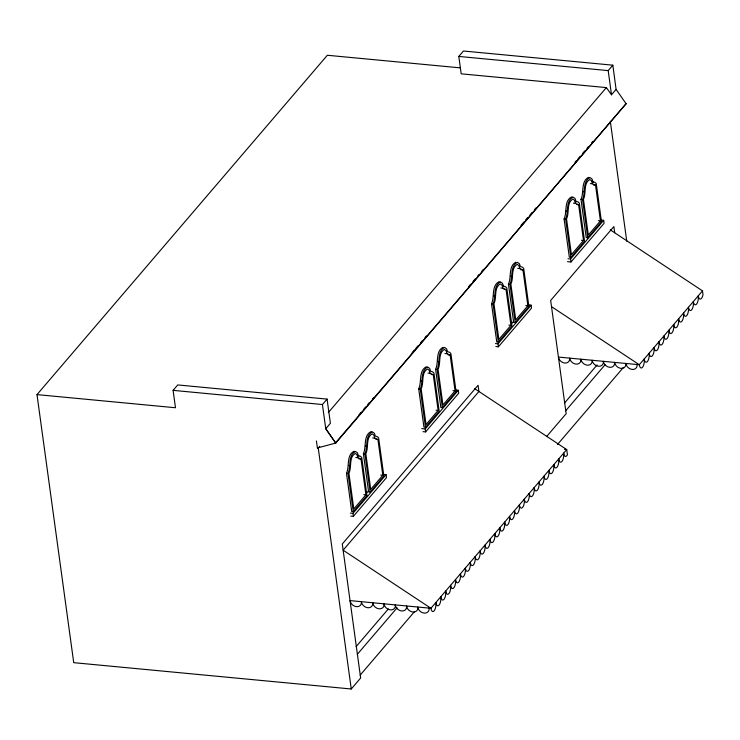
<?xml version="1.0" encoding="UTF-8"?>
<svg xmlns="http://www.w3.org/2000/svg" width="740" height="740" viewBox="0 0 740 740"><rect width="100%" height="100%" fill="white"/><g stroke="black" fill="none" stroke-linecap="round" stroke-linejoin="round"><path stroke-width="1.11" d="M353.257 511.682L348.022 473.48C351.241 466.552 347.726 455.553 355.422 451.418L357.466 452.871L358.447 455.72L360.454 456.256L361.721 457.468L366.957 495.671L353.257 511.682L351.722 511.534L346.486 473.341C349.706 466.404 346.19 455.405 353.887 451.28L354.978 451.659M370.167 492.1L364.931 453.907C368.15 446.969 364.644 435.971 372.331 431.846L374.375 433.298L375.365 436.138L377.363 436.683L378.63 437.895L383.866 476.088L370.167 492.1L368.631 491.952L363.396 453.759C366.615 446.831 363.1 435.832 370.796 431.697L371.887 432.077M425.482 427.257L420.255 389.064C423.465 382.127 419.959 371.129 427.655 367.003L429.69 368.455L430.68 371.295L432.687 371.841L433.945 373.053L439.181 411.246L425.482 427.257L423.946 427.11L418.711 388.916C421.93 381.988 418.424 370.99 426.12 366.855L427.202 367.234M442.391 407.675L437.164 369.482C440.383 362.554 436.868 351.555 444.564 347.421L446.599 348.873L447.589 351.722L449.596 352.259L450.864 353.47L456.09 391.673L442.391 407.675L440.855 407.536L435.629 369.334C438.839 362.406 435.333 351.407 443.029 347.273M498.298 342.148L493.071 303.955C496.29 297.018 492.775 286.019 500.471 281.894L502.506 283.346L503.496 286.186L505.503 286.732L506.771 287.943L511.997 326.137L498.298 342.148L496.762 342L491.536 303.807C494.746 296.879 491.24 285.881 498.936 281.746L500.018 282.134M515.207 322.575L509.98 284.373C513.199 277.445 509.684 266.446 517.38 262.312L519.415 263.764L520.405 266.613L522.412 267.149L523.679 268.37L528.906 306.564L515.207 322.575L513.671 322.427L508.445 284.234C511.664 277.296 508.149 266.298 515.845 262.173M570.864 257.335L565.628 219.142C568.847 212.204 565.341 201.206 573.038 197.081L575.073 198.533L576.062 201.373L578.07 201.918L579.327 203.13L584.563 241.323L570.864 257.335L569.328 257.187L564.093 218.994C567.312 212.066 563.806 201.067 571.493 196.933L572.584 197.321M587.773 237.762L582.547 199.56C585.756 192.631 582.251 181.633 589.947 177.498L591.982 178.951L592.971 181.799L594.979 182.336L596.246 183.557L601.472 221.75L587.773 237.762L586.237 237.614L581.002 199.421C584.221 192.483 580.715 181.485 588.411 177.36L589.493 177.739M626.077 103.73L616.087 89.374L612.831 65.185L463.444 51.005L458.809 56.434L461.187 73.824L606.356 87.598L611.508 94.803L608.188 70.605L612.831 65.185M474.423 388.509L566.72 449.578L567.441 454.832A6.179 2.516 -84.6 0 1 563.63 453.185A6.179 2.516 -84.6 0 1 561.919 461.501A6.179 2.516 -84.6 0 1 558.719 458.93A6.179 2.516 -84.6 0 1 557.007 467.245A6.179 2.516 -84.6 0 1 553.798 464.674A6.179 2.516 -84.6 0 1 552.086 472.99A6.179 2.516 -84.6 0 1 548.886 470.418A6.179 2.516 -84.6 0 1 547.174 478.734A6.179 2.516 -84.6 0 1 543.974 476.162A6.179 2.516 -84.6 0 1 542.263 484.478A6.179 2.516 -84.6 0 1 539.053 481.907A6.179 2.516 -84.6 0 1 537.342 490.222A6.179 2.516 -84.6 0 1 534.141 487.651A6.179 2.516 -84.6 0 1 532.43 495.966A6.179 2.516 -84.6 0 1 529.23 493.395A6.179 2.516 -84.6 0 1 527.518 501.711A6.179 2.516 -84.6 0 1 524.309 499.139A6.179 2.516 -84.6 0 1 522.597 507.455A6.179 2.516 -84.6 0 1 519.397 504.884A6.179 2.516 -84.6 0 1 517.686 513.199A6.179 2.516 -84.6 0 1 514.485 510.628A6.179 2.516 -84.6 0 1 512.774 518.943A6.179 2.516 -84.6 0 1 509.564 516.372A6.179 2.516 -84.6 0 1 507.853 524.688A6.179 2.516 -84.6 0 1 504.652 522.116A6.179 2.516 -84.6 0 1 502.941 530.432A6.179 2.516 -84.6 0 1 499.74 527.861A6.179 2.516 -84.6 0 1 498.029 536.176A6.179 2.516 -84.6 0 1 494.829 533.605A6.179 2.516 -84.6 0 1 493.108 541.921A6.179 2.516 -84.6 0 1 489.908 539.349A6.179 2.516 -84.6 0 1 488.197 547.665A6.179 2.516 -84.6 0 1 484.996 545.093A6.179 2.516 -84.6 0 1 483.285 553.409A6.179 2.516 -84.6 0 1 480.084 550.837A6.179 2.516 -84.6 0 1 478.373 559.153A6.179 2.516 -84.6 0 1 475.163 556.582A6.179 2.516 -84.6 0 1 473.452 564.898A6.179 2.516 -84.6 0 1 470.252 562.326A6.179 2.516 -84.6 0 1 468.54 570.642A6.179 2.516 -84.6 0 1 465.34 568.07A6.179 2.516 -84.6 0 1 463.629 576.386A6.179 2.516 -84.6 0 1 460.419 573.815A6.179 2.516 -84.6 0 1 458.707 582.13A6.179 2.516 -84.6 0 1 455.507 579.559A6.179 2.516 -84.6 0 1 453.796 587.875A6.179 2.516 -84.6 0 1 450.595 585.303A6.179 2.516 -84.6 0 1 448.884 593.619A6.179 2.516 -84.6 0 1 445.674 591.047A6.179 2.516 -84.6 0 1 443.963 599.363A6.179 2.516 -84.6 0 1 440.763 596.791A6.179 2.516 -84.6 0 1 439.051 605.107A6.179 2.516 -84.6 0 1 435.851 602.536A6.179 2.516 -84.6 0 1 434.139 610.851A6.179 2.516 -84.6 0 1 430.93 608.28L343.138 550.19L478.919 391.488L478.068 385.29L342.287 543.993L360.648 678.016L351.26 688.995L73.723 662.661L37 394.605L327.339 55.26L460.104 67.849M37 394.605L175.482 407.749L173.105 390.359L177.748 384.93L327.071 399.101L330.392 423.299L325.748 428.728L335.738 443.075L325.748 428.728L322.427 404.53L327.071 399.101M328.301 412.578L606.356 87.598M611.443 94.803L616.152 89.383M351.26 688.995L318.256 448.052L319.754 446.303M358.918 414.881L361.166 412.245M363.414 409.618L365.671 406.982M367.919 404.355L369.417 402.597M372.424 399.091L373.922 397.343M412.18 352.619L414.428 349.992M415.936 348.235L418.183 345.608M420.431 342.971L422.688 340.345M424.936 337.708L426.434 335.96M468.448 286.852L470.696 284.225M472.953 281.589L475.2 278.962M477.448 276.335L478.956 274.577M481.953 271.071L483.451 269.314M520.969 225.469L523.966 221.963M525.465 220.206L527.722 217.579M529.97 214.952L532.217 212.315M534.474 209.688L535.973 207.931M574.98 162.338L576.488 160.58M577.986 158.832L580.234 156.196M582.482 153.569L584.739 150.932M586.987 148.305L588.485 146.548M591.491 143.042L592.99 141.294M335.599 442.807L626.151 103.628L335.738 443.075L317.395 447.968L316.424 440.938M366.42 493.256L367.891 491.536M511.47 323.722L512.94 322.002M365.911 494.829L353.812 508.972L348.919 473.23C352.018 467.079 348.568 457.339 355.256 453.444L356.902 454.61L357.873 457.709L361.018 459.087L365.911 494.829L363.83 494.635M438.136 410.413L426.046 424.547L421.143 388.805C424.242 382.663 420.792 372.914 427.48 369.019L429.126 370.194L430.097 373.293L433.242 374.671L438.136 410.413L436.054 410.21M510.952 325.304L498.862 339.438L493.959 303.705C497.058 297.554 493.608 287.805 500.296 283.91L501.951 285.085L502.913 288.184L506.058 289.562L510.952 325.304L508.87 325.101M583.518 240.491L571.419 254.625L566.526 218.892C569.624 212.741 566.174 202.991 572.862 199.097L574.508 200.272L575.48 203.371L578.625 204.749L583.518 240.491L581.437 240.287M382.821 475.256L370.721 489.39L365.828 453.648C368.927 447.506 365.477 437.756 372.164 433.862L373.811 435.037L374.782 438.136L377.927 439.514L382.821 475.256L380.739 475.052M455.054 390.831L442.955 404.974L438.052 369.232C441.151 363.081 437.701 353.341 444.398 349.447L446.044 350.612L447.006 353.711L450.151 355.089L455.054 390.831L452.963 390.637M527.87 305.722L515.771 319.865L510.868 284.123C513.967 277.981 510.517 268.232 517.214 264.337L518.86 265.503L519.822 268.601L522.967 269.98L527.87 305.722L525.788 305.528M600.427 220.909L588.337 235.052L583.435 199.31C586.533 193.168 583.083 183.418 589.771 179.524L591.417 180.69L592.389 183.788L595.534 185.167L600.427 220.909L598.346 220.714M350.788 516.076L353.378 516.326L352.971 513.347L386.058 474.673L382.599 474.349M423.012 431.661L425.611 431.901L425.204 428.923L458.282 390.257L455.692 390.008M495.828 346.551L498.427 346.792L498.02 343.813L531.098 305.148L527.639 304.815M567.534 261.655L570.993 261.979L570.586 259L603.664 220.335L601.074 220.085M353.378 516.326L386.465 477.651L386.058 474.673M425.611 431.901L458.689 393.236L458.282 390.257M498.427 346.792L531.505 308.127L531.098 305.148M570.993 261.979L604.071 223.314L603.664 220.335M356.107 646.63L388.361 608.928M564.398 403.171L597.115 364.94M357.309 654.327L397.075 607.855M565.656 410.811L605.061 364.755M546.712 436.415L566.165 413.679L550.662 300.449L613.858 226.588L614.699 232.786M360.158 675.13L414.178 611.999M557.461 444.527L623.478 367.364M610.204 229.807L702.501 290.875L639.304 364.737L558.413 357.069A6.179 4.884 40.5 0 0 564.777 363.044A6.179 4.884 40.5 0 0 569.652 358.132A6.179 4.884 40.5 0 0 576.016 364.108A6.179 4.884 40.5 0 0 580.891 359.196A6.179 4.884 40.5 0 0 587.255 365.171A6.179 4.884 40.5 0 0 592.13 360.26A6.179 4.884 40.5 0 0 598.503 366.245A6.179 4.884 40.5 0 0 603.368 361.333A6.179 4.884 40.5 0 0 609.741 367.308A6.179 4.884 40.5 0 0 614.616 362.397A6.179 4.884 40.5 0 0 620.98 368.372A6.179 4.884 40.5 0 0 625.855 363.46A6.179 4.884 40.5 0 0 632.219 369.445A6.179 4.884 40.5 0 0 637.094 364.533M458.809 56.434L608.188 70.605M590.307 183.594L592.389 183.788M593.452 184.972L595.534 185.167M582.963 191.558L584.498 191.706M581.002 199.421L582.547 199.56M573.398 203.176L575.48 203.371M576.543 204.554L578.625 204.749M566.045 211.131L567.589 211.279M564.093 218.994L565.628 219.142M567.987 258.76L570.586 259M517.741 268.407L519.822 268.601M520.886 269.786L522.967 269.98M510.397 276.371L511.932 276.519M508.445 284.234L509.98 284.373M500.832 287.989L502.913 288.184M503.977 289.368L506.058 289.562M493.488 295.945L495.023 296.093M491.536 303.807L493.071 303.955M495.421 343.573L498.02 343.813M444.925 353.517L447.006 353.711M448.07 354.895L450.151 355.089M437.581 361.481L439.116 361.62M435.629 369.334L437.164 369.482M428.016 373.089L430.097 373.293M431.161 374.468L433.242 374.671M420.671 381.054L422.207 381.202M418.711 388.916L420.255 389.064M173.105 390.359L322.427 404.53M421.745 428.599L425.204 428.923M564.472 449.365L566.72 449.578L430.93 608.28L350.048 600.602A6.262 4.949 40.5 0 0 355.746 606.541A6.262 4.949 40.5 0 0 361.425 603.091L361.425 601.685M372.701 437.932L374.782 438.136M375.846 439.31L377.927 439.514M365.347 445.896L366.883 446.044M317.395 447.968L318.256 448.052M363.396 453.759L364.931 453.907M355.792 457.514L357.873 457.709M358.937 458.893L361.018 459.087M348.438 465.479L349.974 465.627M346.486 473.341L348.022 473.48M350.381 513.098L352.971 513.347M592.25 181.67L593.443 182.188M575.332 201.243L576.525 201.77M502.774 286.056L503.968 286.584M357.725 455.59L358.918 456.108M551.504 306.647L639.304 364.737A6.179 2.516 -84.6 0 0 642.505 367.308A6.179 2.516 -84.6 0 0 644.216 358.993A6.179 2.516 -84.6 0 0 647.417 361.564A6.179 2.516 -84.6 0 0 649.128 353.248A6.179 2.516 -84.6 0 0 652.338 355.82A6.179 2.516 -84.6 0 0 654.049 347.504A6.179 2.516 -84.6 0 0 657.25 350.075A6.179 2.516 -84.6 0 0 658.961 341.76A6.179 2.516 -84.6 0 0 662.161 344.331A6.179 2.516 -84.6 0 0 663.873 336.016A6.179 2.516 -84.6 0 0 667.082 338.587A6.179 2.516 -84.6 0 0 668.793 330.271A6.179 2.516 -84.6 0 0 671.994 332.843A6.179 2.516 -84.6 0 0 673.705 324.527A6.179 2.516 -84.6 0 0 676.906 327.099A6.179 2.516 -84.6 0 0 678.617 318.783A6.179 2.516 -84.6 0 0 681.827 321.354A6.179 2.516 -84.6 0 0 683.538 313.039A6.179 2.516 -84.6 0 0 686.739 315.61A6.179 2.516 -84.6 0 0 688.45 307.294A6.179 2.516 -84.6 0 0 691.65 309.866A6.179 2.516 -84.6 0 0 693.362 301.55A6.179 2.516 -84.6 0 0 696.562 304.121A6.179 2.516 -84.6 0 0 698.273 295.806A6.179 2.516 -84.6 0 0 700.484 299.062A6.179 2.516 -84.6 0 0 703 294.751L702.501 290.875M429.015 608.095L429.108 609.52A6.262 4.949 40.5 0 1 424.168 613.081A6.262 4.949 40.5 0 1 418.109 608.474L417.869 607.568M417.776 607.031L417.869 608.447A6.262 4.949 40.5 0 1 412.929 612.017A6.262 4.949 40.5 0 1 406.871 607.401L406.528 605.968L406.63 607.383A6.262 4.949 40.5 0 1 401.69 610.944A6.262 4.949 40.5 0 1 395.632 606.337L395.243 604.895M361.333 601.676L361.721 603.119A6.262 4.949 40.5 0 0 367.78 607.734A6.262 4.949 40.5 0 0 372.72 604.164L372.72 602.758L373.062 604.201A6.262 4.949 40.5 0 0 379.111 608.807A6.262 4.949 40.5 0 0 384.051 605.237L384.051 604.182M610.315 121.267L626.743 241.157M395.345 605.255L395.345 606.31A6.262 4.949 40.5 0 1 390.406 609.88A6.262 4.949 40.5 0 1 384.347 605.265L384.005 603.997"/></g></svg>
